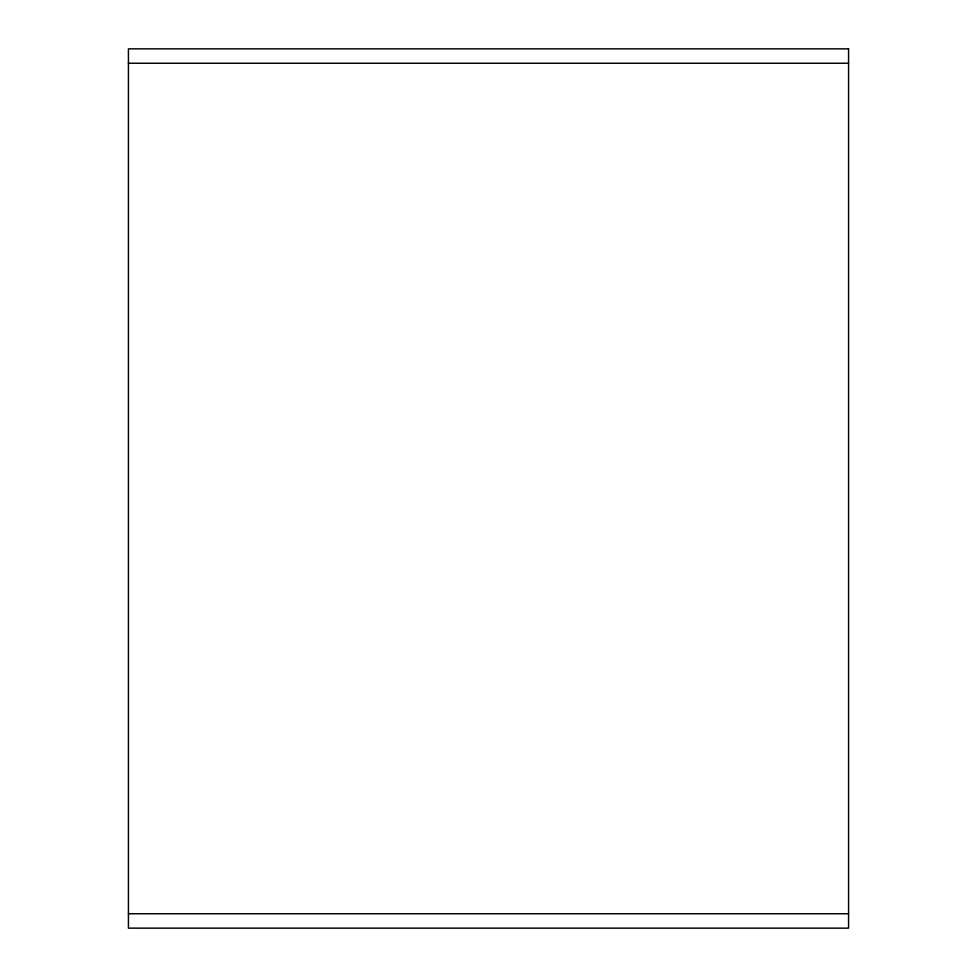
<?xml version="1.0" encoding="UTF-8"?>
<svg xmlns="http://www.w3.org/2000/svg" width="977" height="977" viewBox="0 0 977 977"><rect width="100%" height="100%" fill="white"/><g stroke="black" fill="none" stroke-linecap="round" stroke-linejoin="round"><path stroke-width="1.47" d="M128.427 63.249L848.573 63.249M128.427 913.751L848.573 913.751M848.573 48.85L128.427 48.85L128.427 928.15L848.573 928.15L848.573 48.85"/></g></svg>
